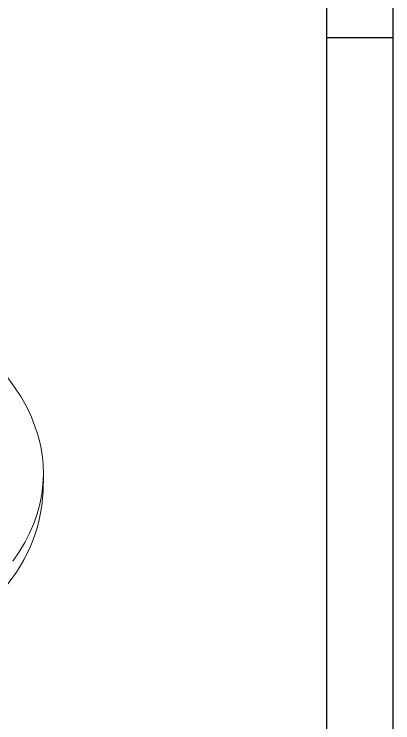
# Model space of a CAD drawing. Header units: inches. Extents: x -602 to 2189, y 557 to 1254.
# Drawn here: x 2142 to 2189.3, y 645.8 to 734.3 of the extents above; entities that cross this region are included whole.
import ezdxf

# ---------------------------------------------------------------- set-up
doc = ezdxf.new("R2010")
doc.units = ezdxf.units.IN

msp = doc.modelspace()

# ---------------------------------------------------------------- linework, layer by layer
for p, q in [((2189.302, 905.565), (2189.302, 557.2)), ((2181.007, 897.271), (2181.007, 565.495)), ((2189.302, 731.383), (2181.007, 731.383))]:
    msp.add_line(p, q)
at = {"color": 7, "linetype": 'Continuous', "lineweight": 15}
msp.add_line((2145.62, 674.705), (2145.651, 676.701), dxfattribs=at)
at = {"color": 7, "linetype": 'Continuous', "lineweight": 15, "flags": 128}
msp.add_lwpolyline([(2141.225, 688.858), (2142.065, 687.716), (2142.821, 686.554), (2143.49, 685.373), (2144.071, 684.176), (2144.562, 682.966), (2144.963, 681.745), (2145.274, 680.514), (2145.492, 679.278), (2145.618, 678.038), (2145.652, 676.796), (2145.594, 675.556), (2145.443, 674.32), (2145.2, 673.09), (2144.866, 671.868), (2144.441, 670.658), (2143.926, 669.461), (2143.321, 668.28), (2142.629, 667.118), (2141.851, 665.976)], dxfattribs=at)
at = {"color": 7, "linetype": 'Continuous', "lineweight": 15}
msp.add_arc((2125.782, 675.622), 19.859, 315.76439, 357.35262, dxfattribs=at)

doc.saveas('drawing.dxf')
